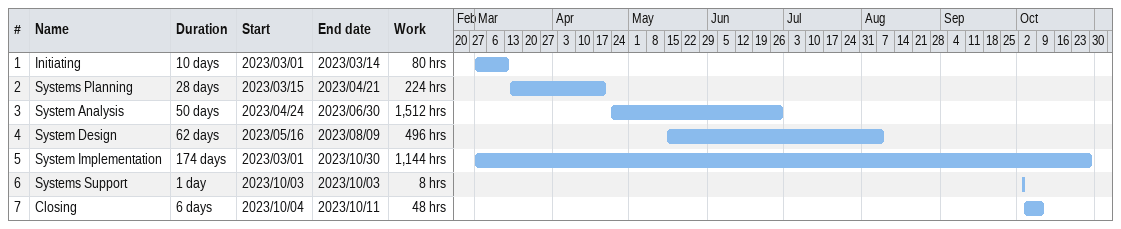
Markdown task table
| ID | Task | Duration | Start | Finish | Work (h) |
|---|---|---|---|---|---|
| 1 | Initiating | 10d | 2023-03-01 | 2023-03-14 | 80 |
| 2 | Systems Planning | 28d | 2023-03-15 | 2023-04-21 | 224 |
| 3 | System Analysis | 50d | 2023-04-24 | 2023-06-30 | 1512 |
| 4 | System Design | 62d | 2023-05-16 | 2023-08-09 | 496 |
| 5 | System Implementation | 174d | 2023-03-01 | 2023-10-30 | 1144 |
| 6 | Systems Support | 1d | 2023-10-03 | 2023-10-03 | 8 |
| 7 | Closing | 6d | 2023-10-04 | 2023-10-11 | 48 |
